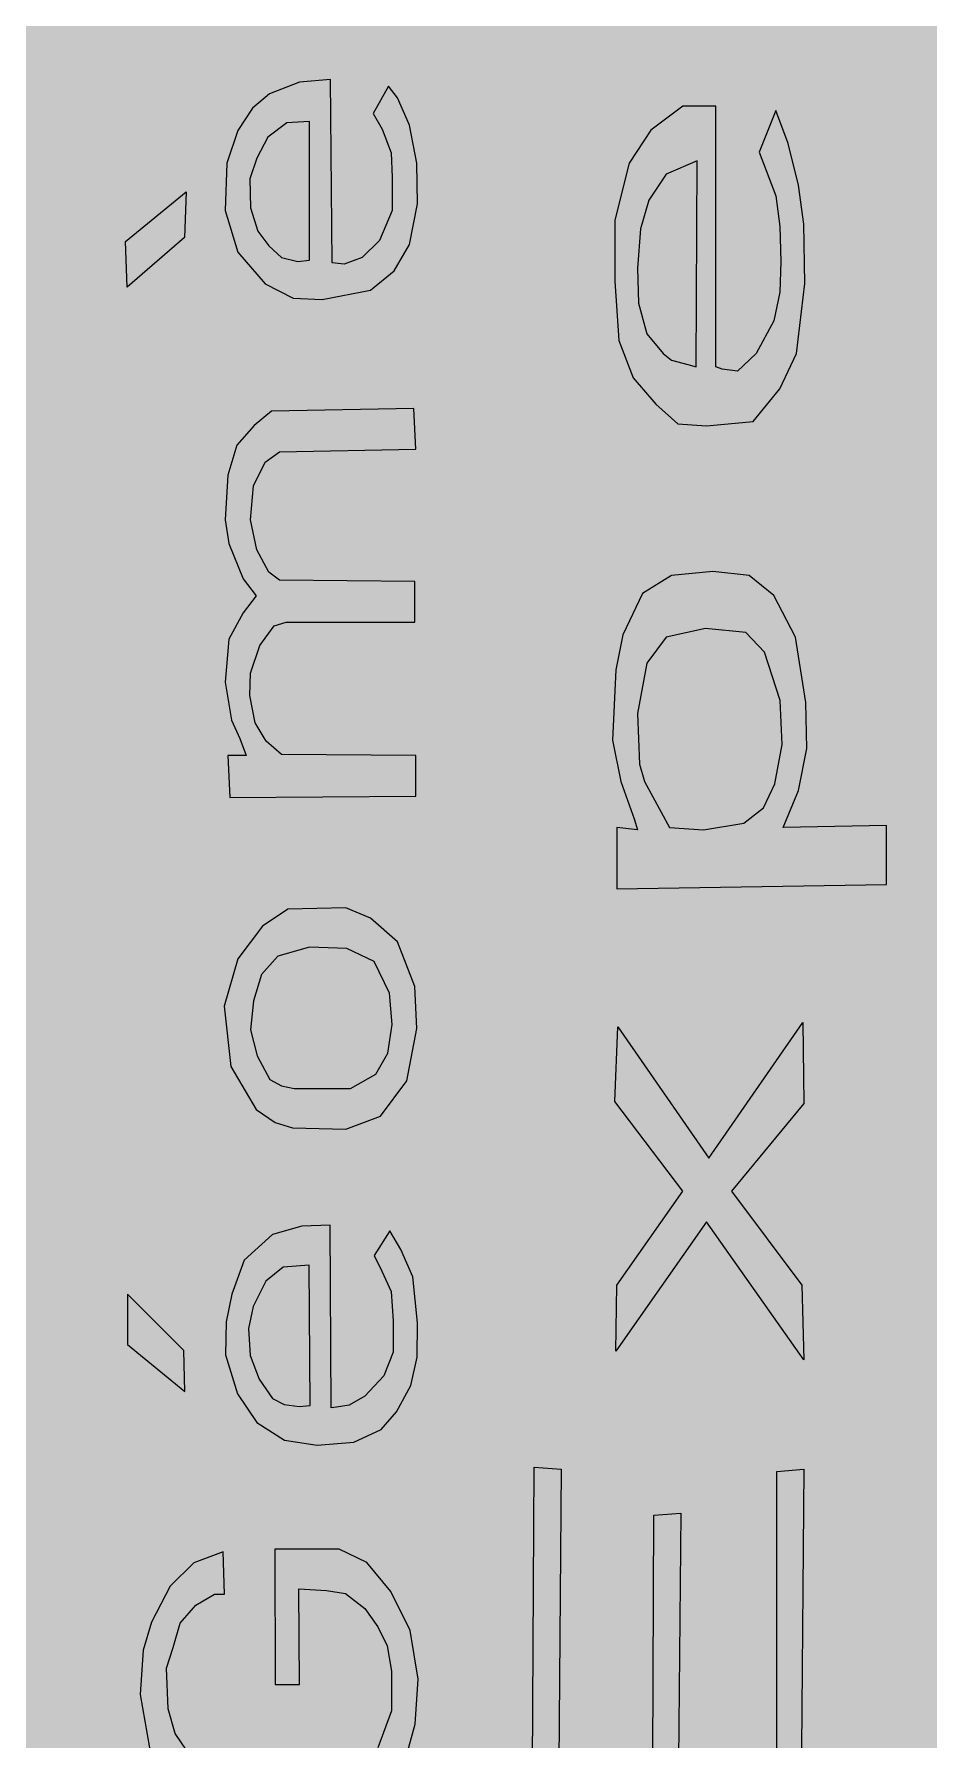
# Paper-space layout 'Layout1' of a CAD drawing. Extents: x -43 to 2298, y -18 to 768.
# Drawn here: x 154.41 to 160.98, y 253.99 to 266.5 of the extents above; entities that cross this region are included whole.
import ezdxf

# ---------------------------------------------------------------- set-up
doc = ezdxf.new("R2010")
doc.units = 0
doc.header["$LTSCALE"] = 2
doc.layers.add('CARTOUCHE', color=7, linetype='Continuous')
doc.layers.add('LOGO', color=7, linetype='Continuous')

# ---------------------------------------------------------------- blocks, each defined once
blk = doc.blocks.new('A$C581E6685')
at = {"layer": 'LOGO'}
h = blk.add_hatch(color=142, dxfattribs=at)
edge = h.paths.add_edge_path(flags=16)
edge.add_spline(control_points=[(-14.26, 27.673), (-14.26, 27.673), (-14.26, 29.37), (-14.26, 29.37), (-14.26, 29.37), (-14.538, 29.354), (-14.538, 29.354), (-14.538, 29.354), (-14.77, 29.178), (-14.77, 29.178), (-14.77, 29.178), (-14.904, 28.923), (-14.904, 28.923), (-14.904, 28.923), (-14.992, 28.667), (-14.992, 28.667), (-14.992, 28.667), (-14.981, 28.314), (-14.981, 28.314), (-14.981, 28.314), (-14.893, 28.026), (-14.893, 28.026), (-14.893, 28.026), (-14.76, 27.85), (-14.76, 27.85), (-14.76, 27.85), (-14.604, 27.706), (-14.604, 27.706), (-14.604, 27.706), (-14.405, 27.658), (-14.405, 27.658), (-14.405, 27.658), (-14.26, 27.673), (-14.26, 27.673)], knot_values=[0, 0, 0, 0, 1, 1, 1, 2, 2, 2, 3, 3, 3, 4, 4, 4, 5, 5, 5, 6, 6, 6, 7, 7, 7, 8, 8, 8, 9, 9, 9, 10, 10, 10, 11, 11, 11, 11], degree=3, periodic=0)
edge = h.paths.add_edge_path(flags=16)
edge.add_spline(control_points=[(-13.983, 27.642), (-13.983, 27.642), (-14.005, 29.884), (-14.005, 29.884), (-14.005, 29.884), (-14.382, 29.851), (-14.382, 29.851), (-14.382, 29.851), (-14.749, 29.707), (-14.749, 29.707), (-14.749, 29.707), (-14.96, 29.531), (-14.96, 29.531), (-14.96, 29.531), (-15.137, 29.26), (-15.137, 29.26), (-15.137, 29.26), (-15.269, 28.859), (-15.269, 28.859), (-15.269, 28.859), (-15.292, 28.282), (-15.292, 28.282), (-15.292, 28.282), (-15.137, 27.771), (-15.137, 27.771), (-15.137, 27.771), (-14.804, 27.387), (-14.804, 27.387), (-14.804, 27.387), (-14.46, 27.209), (-14.46, 27.209), (-14.46, 27.209), (-14.105, 27.194), (-14.105, 27.194), (-14.105, 27.194), (-13.516, 27.307), (-13.516, 27.307), (-13.516, 27.307), (-13.228, 27.546), (-13.228, 27.546), (-13.228, 27.546), (-13.04, 27.866), (-13.04, 27.866), (-13.04, 27.866), (-12.94, 28.363), (-12.94, 28.363), (-12.94, 28.363), (-12.951, 28.859), (-12.951, 28.859), (-12.951, 28.859), (-13.04, 29.323), (-13.04, 29.323), (-13.04, 29.323), (-13.184, 29.658), (-13.184, 29.658), (-13.184, 29.658), (-13.294, 29.803), (-13.294, 29.803), (-13.294, 29.803), (-13.484, 29.467), (-13.484, 29.467), (-13.484, 29.467), (-13.373, 29.276), (-13.373, 29.276), (-13.373, 29.276), (-13.262, 28.987), (-13.262, 28.987), (-13.262, 28.987), (-13.25, 28.683), (-13.25, 28.683), (-13.25, 28.683), (-13.25, 28.282), (-13.25, 28.282), (-13.25, 28.282), (-13.405, 27.915), (-13.405, 27.915), (-13.405, 27.915), (-13.617, 27.706), (-13.617, 27.706), (-13.617, 27.706), (-13.838, 27.626), (-13.838, 27.626), (-13.838, 27.626), (-13.983, 27.642), (-13.983, 27.642)], knot_values=[0, 0, 0, 0, 1, 1, 1, 2, 2, 2, 3, 3, 3, 4, 4, 4, 5, 5, 5, 6, 6, 6, 7, 7, 7, 8, 8, 8, 9, 9, 9, 10, 10, 10, 11, 11, 11, 12, 12, 12, 13, 13, 13, 14, 14, 14, 15, 15, 15, 16, 16, 16, 17, 17, 17, 18, 18, 18, 19, 19, 19, 20, 20, 20, 21, 21, 21, 22, 22, 22, 23, 23, 23, 24, 24, 24, 25, 25, 25, 26, 26, 26, 27, 27, 27, 28, 28, 28, 28], degree=3, periodic=0)
h = blk.add_hatch(color=142, dxfattribs=at)
edge = h.paths.add_edge_path(flags=16)
edge.add_spline(control_points=[(-9.533, 26.372), (-9.533, 26.372), (-9.52, 28.888), (-9.52, 28.888), (-9.52, 28.888), (-9.9, 28.726), (-9.9, 28.726), (-9.9, 28.726), (-10.114, 28.406), (-10.114, 28.406), (-10.114, 28.406), (-10.215, 28.058), (-10.215, 28.058), (-10.215, 28.058), (-10.253, 27.577), (-10.253, 27.577), (-10.253, 27.577), (-10.24, 27.148), (-10.24, 27.148), (-10.24, 27.148), (-10.139, 26.773), (-10.139, 26.773), (-10.139, 26.773), (-9.937, 26.533), (-9.937, 26.533), (-9.937, 26.533), (-9.836, 26.452), (-9.836, 26.452), (-9.836, 26.452), (-9.634, 26.399), (-9.634, 26.399), (-9.634, 26.399), (-9.533, 26.372), (-9.533, 26.372)], knot_values=[0, 0, 0, 0, 1, 1, 1, 2, 2, 2, 3, 3, 3, 4, 4, 4, 5, 5, 5, 6, 6, 6, 7, 7, 7, 8, 8, 8, 9, 9, 9, 10, 10, 10, 11, 11, 11, 11], degree=3, periodic=0)
edge = h.paths.add_edge_path(flags=16)
edge.add_spline(control_points=[(-9.293, 26.372), (-9.293, 26.372), (-9.293, 29.556), (-9.293, 29.556), (-9.293, 29.556), (-9.697, 29.556), (-9.697, 29.556), (-9.697, 29.556), (-10.089, 29.261), (-10.089, 29.261), (-10.089, 29.261), (-10.354, 28.86), (-10.354, 28.86), (-10.354, 28.86), (-10.53, 28.164), (-10.53, 28.164), (-10.53, 28.164), (-10.53, 27.416), (-10.53, 27.416), (-10.53, 27.416), (-10.481, 26.694), (-10.481, 26.694), (-10.481, 26.694), (-10.303, 26.238), (-10.303, 26.238), (-10.303, 26.238), (-10.026, 25.916), (-10.026, 25.916), (-10.026, 25.916), (-9.76, 25.676), (-9.76, 25.676), (-9.76, 25.676), (-9.407, 25.648), (-9.407, 25.648), (-9.407, 25.648), (-8.838, 25.704), (-8.838, 25.704), (-8.838, 25.704), (-8.51, 26.104), (-8.51, 26.104), (-8.51, 26.104), (-8.307, 26.533), (-8.307, 26.533), (-8.307, 26.533), (-8.206, 27.39), (-8.206, 27.39), (-8.206, 27.39), (-8.219, 28.111), (-8.219, 28.111), (-8.219, 28.111), (-8.282, 28.593), (-8.282, 28.593), (-8.282, 28.593), (-8.409, 29.102), (-8.409, 29.102), (-8.409, 29.102), (-8.561, 29.505), (-8.561, 29.505), (-8.561, 29.505), (-8.762, 28.993), (-8.762, 28.993), (-8.762, 28.993), (-8.561, 28.459), (-8.561, 28.459), (-8.561, 28.459), (-8.51, 28.086), (-8.51, 28.086), (-8.51, 28.086), (-8.498, 27.657), (-8.498, 27.657), (-8.498, 27.657), (-8.51, 27.282), (-8.51, 27.282), (-8.51, 27.282), (-8.586, 26.934), (-8.586, 26.934), (-8.586, 26.934), (-8.8, 26.533), (-8.8, 26.533), (-8.8, 26.533), (-9.027, 26.317), (-9.027, 26.317), (-9.027, 26.317), (-9.217, 26.344), (-9.217, 26.344), (-9.217, 26.344), (-9.293, 26.372), (-9.293, 26.372)], knot_values=[0, 0, 0, 0, 1, 1, 1, 2, 2, 2, 3, 3, 3, 4, 4, 4, 5, 5, 5, 6, 6, 6, 7, 7, 7, 8, 8, 8, 9, 9, 9, 10, 10, 10, 11, 11, 11, 12, 12, 12, 13, 13, 13, 14, 14, 14, 15, 15, 15, 16, 16, 16, 17, 17, 17, 18, 18, 18, 19, 19, 19, 20, 20, 20, 21, 21, 21, 22, 22, 22, 23, 23, 23, 24, 24, 24, 25, 25, 25, 26, 26, 26, 27, 27, 27, 28, 28, 28, 29, 29, 29, 29], degree=3, periodic=0)
for points in [[(-16.49, 27.343), (-16.512, 27.903), (-15.768, 28.511), (-15.791, 27.951)], [(-15.237, 21.107), (-12.962, 21.123), (-12.962, 21.62), (-14.604, 21.635), (-14.793, 21.795), (-14.926, 22.019), (-14.992, 22.356), (-14.981, 22.628), (-14.87, 22.964), (-14.693, 23.204), (-14.548, 23.252), (-12.973, 23.252), (-12.973, 23.747), (-14.626, 23.765), (-14.76, 23.86), (-14.904, 24.133), (-14.981, 24.5), (-14.948, 24.917), (-14.804, 25.205), (-14.626, 25.332), (-12.962, 25.365), (-12.984, 25.861), (-14.726, 25.83), (-14.937, 25.654), (-15.148, 25.412), (-15.259, 25.045), (-15.292, 24.5), (-15.248, 24.211), (-15.071, 23.781), (-14.915, 23.572), (-15.071, 23.364), (-15.248, 23.044), (-15.292, 22.516), (-15.214, 22.052), (-15.114, 21.827), (-15.037, 21.62), (-15.259, 21.62)], [(-10.504, 15.146), (-9.696, 16.295), (-10.529, 17.394), (-10.492, 18.304), (-9.381, 16.699), (-8.231, 18.357), (-8.218, 17.369), (-9.102, 16.295), (-8.244, 15.146), (-8.218, 14.236), (-9.406, 15.922), (-10.517, 14.342)], [(-15.786, 13.847), (-15.796, 14.351), (-16.486, 15.037), (-16.486, 14.421)], [(-11.54, 8.534), (-11.515, 12.923), (-11.186, 12.897), (-11.212, 9.311), (-10.063, 9.366), (-10.05, 12.335), (-9.721, 12.36), (-9.746, 9.338), (-8.547, 9.366), (-8.547, 12.872), (-8.218, 12.897), (-8.256, 8.508)], [(-14.68, 10.267), (-14.381, 10.267), (-14.39, 11.436), (-14.053, 11.414), (-13.823, 11.381), (-13.586, 11.193), (-13.425, 10.973), (-13.311, 10.741), (-13.256, 10.432), (-13.256, 9.946), (-13.425, 9.494), (-13.67, 9.207), (-13.938, 9.119), (-14.726, 9.097), (-15.338, 9.119), (-15.636, 9.273), (-15.904, 9.67), (-15.988, 9.968), (-16.011, 10.465), (-15.927, 10.719), (-15.843, 11.017), (-15.651, 11.238), (-15.422, 11.37), (-15.3, 11.37), (-15.315, 11.888), (-15.674, 11.756), (-15.966, 11.469), (-16.195, 11.027), (-16.294, 10.686), (-16.332, 10.145), (-16.218, 9.494), (-15.949, 8.975), (-15.689, 8.699), (-15.101, 8.589), (-13.846, 8.589), (-13.548, 8.755), (-13.341, 8.986), (-13.078, 9.384), (-12.971, 9.781), (-12.932, 10.333), (-13.032, 10.929), (-13.269, 11.403), (-13.56, 11.757), (-13.897, 11.922), (-14.685, 11.922)]]:
    blk.add_hatch(color=142, dxfattribs=at).paths.add_polyline_path(points)
h = blk.add_hatch(color=142, dxfattribs=at)
edge = h.paths.add_edge_path(flags=16)
edge.add_spline(control_points=[(-10.504, 20.739), (-10.504, 20.739), (-10.504, 19.991), (-10.504, 19.991), (-10.504, 19.991), (-7.208, 20.043), (-7.208, 20.043), (-7.208, 20.043), (-7.208, 20.767), (-7.208, 20.767), (-7.208, 20.767), (-8.472, 20.739), (-8.472, 20.739), (-8.472, 20.739), (-8.281, 21.193), (-8.281, 21.193), (-8.281, 21.193), (-8.18, 21.705), (-8.18, 21.705), (-8.18, 21.705), (-8.193, 22.267), (-8.193, 22.267), (-8.193, 22.267), (-8.319, 23.068), (-8.319, 23.068), (-8.319, 23.068), (-8.585, 23.575), (-8.585, 23.575), (-8.585, 23.575), (-8.888, 23.819), (-8.888, 23.819), (-8.888, 23.819), (-9.33, 23.87), (-9.33, 23.87), (-9.33, 23.87), (-9.836, 23.819), (-9.836, 23.819), (-9.836, 23.819), (-10.189, 23.602), (-10.189, 23.602), (-10.189, 23.602), (-10.429, 23.096), (-10.429, 23.096), (-10.429, 23.096), (-10.517, 22.667), (-10.517, 22.667), (-10.517, 22.667), (-10.555, 21.81), (-10.555, 21.81), (-10.555, 21.81), (-10.454, 21.301), (-10.454, 21.301), (-10.454, 21.301), (-10.29, 20.848), (-10.29, 20.848), (-10.29, 20.848), (-10.252, 20.714), (-10.252, 20.714), (-10.252, 20.714), (-10.504, 20.739), (-10.504, 20.739)], knot_values=[0, 0, 0, 0, 1, 1, 1, 2, 2, 2, 3, 3, 3, 4, 4, 4, 5, 5, 5, 6, 6, 6, 7, 7, 7, 8, 8, 8, 9, 9, 9, 10, 10, 10, 11, 11, 11, 12, 12, 12, 13, 13, 13, 14, 14, 14, 15, 15, 15, 16, 16, 16, 17, 17, 17, 18, 18, 18, 19, 19, 19, 20, 20, 20, 20], degree=3, periodic=0)
edge = h.paths.add_edge_path(flags=16)
edge.add_spline(control_points=[(-10.164, 21.301), (-10.164, 21.301), (-9.86, 20.739), (-9.86, 20.739), (-9.86, 20.739), (-9.444, 20.714), (-9.444, 20.714), (-9.444, 20.714), (-8.951, 20.792), (-8.951, 20.792), (-8.951, 20.792), (-8.711, 20.981), (-8.711, 20.981), (-8.711, 20.981), (-8.572, 21.276), (-8.572, 21.276), (-8.572, 21.276), (-8.484, 21.756), (-8.484, 21.756), (-8.484, 21.756), (-8.509, 22.292), (-8.509, 22.292), (-8.509, 22.292), (-8.699, 22.88), (-8.699, 22.88), (-8.699, 22.88), (-8.926, 23.121), (-8.926, 23.121), (-8.926, 23.121), (-9.419, 23.174), (-9.419, 23.174), (-9.419, 23.174), (-9.899, 23.068), (-9.899, 23.068), (-9.899, 23.068), (-10.138, 22.745), (-10.138, 22.745), (-10.138, 22.745), (-10.252, 22.133), (-10.252, 22.133), (-10.252, 22.133), (-10.227, 21.516), (-10.227, 21.516), (-10.227, 21.516), (-10.164, 21.301), (-10.164, 21.301)], knot_values=[0, 0, 0, 0, 1, 1, 1, 2, 2, 2, 3, 3, 3, 4, 4, 4, 5, 5, 5, 6, 6, 6, 7, 7, 7, 8, 8, 8, 9, 9, 9, 10, 10, 10, 11, 11, 11, 12, 12, 12, 13, 13, 13, 14, 14, 14, 15, 15, 15, 15], degree=3, periodic=0)
h = blk.add_hatch(color=142, dxfattribs=at)
edge = h.paths.add_edge_path(flags=16)
edge.add_spline(control_points=[(-14.449, 17.549), (-14.449, 17.549), (-13.761, 17.549), (-13.761, 17.549), (-13.761, 17.549), (-13.45, 17.726), (-13.45, 17.726), (-13.45, 17.726), (-13.305, 17.981), (-13.305, 17.981), (-13.305, 17.981), (-13.25, 18.334), (-13.25, 18.334), (-13.25, 18.334), (-13.284, 18.718), (-13.284, 18.718), (-13.284, 18.718), (-13.472, 19.102), (-13.472, 19.102), (-13.472, 19.102), (-13.805, 19.262), (-13.805, 19.262), (-13.805, 19.262), (-14.26, 19.278), (-14.26, 19.278), (-14.26, 19.278), (-14.649, 19.166), (-14.649, 19.166), (-14.649, 19.166), (-14.848, 18.942), (-14.848, 18.942), (-14.848, 18.942), (-14.948, 18.621), (-14.948, 18.621), (-14.948, 18.621), (-14.981, 18.27), (-14.981, 18.27), (-14.981, 18.27), (-14.903, 17.95), (-14.903, 17.95), (-14.903, 17.95), (-14.748, 17.661), (-14.748, 17.661), (-14.748, 17.661), (-14.604, 17.581), (-14.604, 17.581), (-14.604, 17.581), (-14.449, 17.549), (-14.449, 17.549)], knot_values=[0, 0, 0, 0, 1, 1, 1, 2, 2, 2, 3, 3, 3, 4, 4, 4, 5, 5, 5, 6, 6, 6, 7, 7, 7, 8, 8, 8, 9, 9, 9, 10, 10, 10, 11, 11, 11, 12, 12, 12, 13, 13, 13, 14, 14, 14, 15, 15, 15, 16, 16, 16, 16], degree=3, periodic=0)
edge = h.paths.add_edge_path(flags=16)
edge.add_spline(control_points=[(-14.471, 17.069), (-14.471, 17.069), (-13.816, 17.053), (-13.816, 17.053), (-13.816, 17.053), (-13.395, 17.213), (-13.395, 17.213), (-13.395, 17.213), (-13.073, 17.646), (-13.073, 17.646), (-13.073, 17.646), (-12.951, 18.286), (-12.951, 18.286), (-12.951, 18.286), (-12.973, 18.798), (-12.973, 18.798), (-12.973, 18.798), (-13.184, 19.342), (-13.184, 19.342), (-13.184, 19.342), (-13.516, 19.63), (-13.516, 19.63), (-13.516, 19.63), (-13.816, 19.758), (-13.816, 19.758), (-13.816, 19.758), (-14.527, 19.742), (-14.527, 19.742), (-14.527, 19.742), (-14.837, 19.534), (-14.837, 19.534), (-14.837, 19.534), (-15.137, 19.134), (-15.137, 19.134), (-15.137, 19.134), (-15.303, 18.558), (-15.303, 18.558), (-15.303, 18.558), (-15.225, 17.821), (-15.225, 17.821), (-15.225, 17.821), (-14.915, 17.294), (-14.915, 17.294), (-14.915, 17.294), (-14.681, 17.133), (-14.681, 17.133), (-14.681, 17.133), (-14.471, 17.069), (-14.471, 17.069)], knot_values=[0, 0, 0, 0, 1, 1, 1, 2, 2, 2, 3, 3, 3, 4, 4, 4, 5, 5, 5, 6, 6, 6, 7, 7, 7, 8, 8, 8, 9, 9, 9, 10, 10, 10, 11, 11, 11, 12, 12, 12, 13, 13, 13, 14, 14, 14, 15, 15, 15, 16, 16, 16, 16], degree=3, periodic=0)
h = blk.add_hatch(color=142, dxfattribs=at)
edge = h.paths.add_edge_path(flags=16)
edge.add_spline(control_points=[(-14.255, 13.676), (-14.255, 13.676), (-14.265, 15.394), (-14.265, 15.394), (-14.265, 15.394), (-14.584, 15.368), (-14.584, 15.368), (-14.584, 15.368), (-14.794, 15.196), (-14.794, 15.196), (-14.794, 15.196), (-14.949, 14.887), (-14.949, 14.887), (-14.949, 14.887), (-15.009, 14.617), (-15.009, 14.617), (-15.009, 14.617), (-14.986, 14.288), (-14.986, 14.288), (-14.986, 14.288), (-14.876, 13.998), (-14.876, 13.998), (-14.876, 13.998), (-14.712, 13.761), (-14.712, 13.761), (-14.712, 13.761), (-14.57, 13.688), (-14.57, 13.688), (-14.57, 13.688), (-14.387, 13.663), (-14.387, 13.663), (-14.387, 13.663), (-14.255, 13.676), (-14.255, 13.676)], knot_values=[0, 0, 0, 0, 1, 1, 1, 2, 2, 2, 3, 3, 3, 4, 4, 4, 5, 5, 5, 6, 6, 6, 7, 7, 7, 8, 8, 8, 9, 9, 9, 10, 10, 10, 11, 11, 11, 11], degree=3, periodic=0)
edge = h.paths.add_edge_path(flags=16)
edge.add_spline(control_points=[(-13.996, 13.647), (-13.996, 13.647), (-14.008, 15.881), (-14.008, 15.881), (-14.008, 15.881), (-14.357, 15.868), (-14.357, 15.868), (-14.357, 15.868), (-14.714, 15.768), (-14.714, 15.768), (-14.714, 15.768), (-15.062, 15.453), (-15.062, 15.453), (-15.062, 15.453), (-15.211, 15.038), (-15.211, 15.038), (-15.211, 15.038), (-15.281, 14.7), (-15.281, 14.7), (-15.281, 14.7), (-15.289, 14.297), (-15.289, 14.297), (-15.289, 14.297), (-15.14, 13.82), (-15.14, 13.82), (-15.14, 13.82), (-14.905, 13.468), (-14.905, 13.468), (-14.905, 13.468), (-14.566, 13.251), (-14.566, 13.251), (-14.566, 13.251), (-14.168, 13.191), (-14.168, 13.191), (-14.168, 13.191), (-13.719, 13.227), (-13.719, 13.227), (-13.719, 13.227), (-13.387, 13.383), (-13.387, 13.383), (-13.387, 13.383), (-13.197, 13.598), (-13.197, 13.598), (-13.197, 13.598), (-13.023, 13.921), (-13.023, 13.921), (-13.023, 13.921), (-12.948, 14.267), (-12.948, 14.267), (-12.948, 14.267), (-12.94, 14.687), (-12.94, 14.687), (-12.94, 14.687), (-12.998, 15.249), (-12.998, 15.249), (-12.998, 15.249), (-13.146, 15.583), (-13.146, 15.583), (-13.146, 15.583), (-13.279, 15.811), (-13.279, 15.811), (-13.279, 15.811), (-13.47, 15.511), (-13.47, 15.511), (-13.47, 15.511), (-13.378, 15.32), (-13.378, 15.32), (-13.378, 15.32), (-13.263, 15.069), (-13.263, 15.069), (-13.263, 15.069), (-13.238, 14.711), (-13.238, 14.711), (-13.238, 14.711), (-13.238, 14.327), (-13.238, 14.327), (-13.238, 14.327), (-13.354, 14.04), (-13.354, 14.04), (-13.354, 14.04), (-13.586, 13.789), (-13.586, 13.789), (-13.586, 13.789), (-13.776, 13.682), (-13.776, 13.682), (-13.776, 13.682), (-13.931, 13.656), (-13.931, 13.656), (-13.931, 13.656), (-13.996, 13.647), (-13.996, 13.647)], knot_values=[0, 0, 0, 0, 1, 1, 1, 2, 2, 2, 3, 3, 3, 4, 4, 4, 5, 5, 5, 6, 6, 6, 7, 7, 7, 8, 8, 8, 9, 9, 9, 10, 10, 10, 11, 11, 11, 12, 12, 12, 13, 13, 13, 14, 14, 14, 15, 15, 15, 16, 16, 16, 17, 17, 17, 18, 18, 18, 19, 19, 19, 20, 20, 20, 21, 21, 21, 22, 22, 22, 23, 23, 23, 24, 24, 24, 25, 25, 25, 26, 26, 26, 27, 27, 27, 28, 28, 28, 29, 29, 29, 30, 30, 30, 30], degree=3, periodic=0)
at = {"layer": 'LOGO', "color": 142}
for points in [[(-13.983, 27.642), (-14.005, 29.884), (-14.382, 29.851), (-14.749, 29.707), (-14.96, 29.531), (-15.137, 29.26), (-15.271, 28.859), (-15.292, 28.282), (-15.137, 27.771), (-14.804, 27.387), (-14.46, 27.211), (-14.105, 27.194), (-13.516, 27.307), (-13.228, 27.546), (-13.04, 27.868), (-12.94, 28.363), (-12.951, 28.859), (-13.04, 29.323), (-13.184, 29.658), (-13.294, 29.803), (-13.484, 29.467), (-13.373, 29.276), (-13.262, 28.987), (-13.25, 28.683), (-13.25, 28.282), (-13.405, 27.915), (-13.616, 27.706), (-13.838, 27.626)], [(-9.293, 26.372), (-9.293, 29.556), (-9.697, 29.556), (-10.089, 29.263), (-10.354, 28.86), (-10.53, 28.164), (-10.53, 27.416), (-10.48, 26.694), (-10.303, 26.238), (-10.026, 25.916), (-9.76, 25.676), (-9.407, 25.648), (-8.838, 25.704), (-8.51, 26.104), (-8.307, 26.533), (-8.207, 27.39), (-8.219, 28.113), (-8.282, 28.593), (-8.409, 29.102), (-8.561, 29.505), (-8.762, 28.996), (-8.561, 28.459), (-8.51, 28.086), (-8.498, 27.657), (-8.51, 27.282), (-8.586, 26.934), (-8.8, 26.533), (-9.027, 26.319), (-9.217, 26.344)], [(-14.26, 27.675), (-14.26, 29.371), (-14.538, 29.354), (-14.77, 29.178), (-14.904, 28.923), (-14.992, 28.667), (-14.981, 28.315), (-14.893, 28.028), (-14.76, 27.85), (-14.604, 27.706), (-14.405, 27.658)], [(-9.533, 26.372), (-9.52, 28.888), (-9.9, 28.726), (-10.114, 28.406), (-10.215, 28.058), (-10.253, 27.577), (-10.24, 27.148), (-10.139, 26.773), (-9.937, 26.533), (-9.837, 26.452), (-9.634, 26.399)], [(-16.49, 27.343), (-16.512, 27.903), (-15.768, 28.511), (-15.791, 27.951)], [(-15.237, 21.108), (-12.962, 21.124), (-12.962, 21.62), (-14.604, 21.635), (-14.793, 21.796), (-14.926, 22.019), (-14.992, 22.356), (-14.981, 22.628), (-14.87, 22.964), (-14.693, 23.204), (-14.548, 23.252), (-12.973, 23.252), (-12.973, 23.748), (-14.627, 23.765), (-14.76, 23.86), (-14.904, 24.133), (-14.981, 24.5), (-14.948, 24.917), (-14.804, 25.205), (-14.627, 25.334), (-12.962, 25.365), (-12.984, 25.861), (-14.726, 25.83), (-14.937, 25.654), (-15.148, 25.412), (-15.259, 25.045), (-15.292, 24.5), (-15.248, 24.213), (-15.071, 23.781), (-14.915, 23.572), (-15.071, 23.364), (-15.248, 23.044), (-15.292, 22.516), (-15.214, 22.051), (-15.114, 21.828), (-15.037, 21.62), (-15.259, 21.62)], [(-10.504, 20.741), (-10.504, 19.991), (-7.208, 20.045), (-7.208, 20.767), (-8.472, 20.741), (-8.281, 21.195), (-8.181, 21.705), (-8.193, 22.267), (-8.319, 23.068), (-8.585, 23.577), (-8.888, 23.819), (-9.33, 23.87), (-9.836, 23.819), (-10.189, 23.602), (-10.429, 23.096), (-10.517, 22.667), (-10.555, 21.81), (-10.454, 21.304), (-10.29, 20.848), (-10.252, 20.714)], [(-10.164, 21.304), (-9.86, 20.741), (-9.444, 20.714), (-8.951, 20.792), (-8.711, 20.981), (-8.573, 21.276), (-8.484, 21.757), (-8.509, 22.292), (-8.699, 22.882), (-8.926, 23.124), (-9.419, 23.174), (-9.899, 23.068), (-10.138, 22.748), (-10.252, 22.133), (-10.227, 21.516)], [(-14.471, 17.069), (-13.816, 17.054), (-13.395, 17.214), (-13.073, 17.646), (-12.951, 18.286), (-12.973, 18.798), (-13.184, 19.342), (-13.516, 19.631), (-13.816, 19.759), (-14.527, 19.743), (-14.837, 19.534), (-15.137, 19.134), (-15.303, 18.558), (-15.225, 17.822), (-14.915, 17.294), (-14.681, 17.134)], [(-14.449, 17.55), (-13.761, 17.55), (-13.45, 17.726), (-13.305, 17.982), (-13.25, 18.334), (-13.284, 18.718), (-13.472, 19.103), (-13.805, 19.262), (-14.26, 19.279), (-14.649, 19.167), (-14.848, 18.943), (-14.948, 18.622), (-14.981, 18.27), (-14.903, 17.95), (-14.748, 17.662), (-14.604, 17.582)], [(-10.504, 15.146), (-9.696, 16.295), (-10.529, 17.394), (-10.492, 18.304), (-9.381, 16.699), (-8.231, 18.359), (-8.218, 17.369), (-9.102, 16.295), (-8.244, 15.146), (-8.218, 14.236), (-9.406, 15.922), (-10.517, 14.342)], [(-13.996, 13.648), (-14.008, 15.881), (-14.357, 15.869), (-14.714, 15.768), (-15.062, 15.454), (-15.211, 15.039), (-15.281, 14.7), (-15.289, 14.297), (-15.141, 13.82), (-14.905, 13.468), (-14.566, 13.252), (-14.168, 13.192), (-13.719, 13.228), (-13.387, 13.383), (-13.197, 13.598), (-13.023, 13.921), (-12.947, 14.269), (-12.94, 14.687), (-12.998, 15.249), (-13.146, 15.583), (-13.279, 15.811), (-13.47, 15.512), (-13.379, 15.32), (-13.263, 15.069), (-13.238, 14.711), (-13.238, 14.328), (-13.354, 14.041), (-13.586, 13.789), (-13.776, 13.682), (-13.931, 13.657)], [(-14.255, 13.676), (-14.265, 15.394), (-14.584, 15.368), (-14.794, 15.196), (-14.949, 14.887), (-15.009, 14.617), (-14.986, 14.288), (-14.876, 13.999), (-14.712, 13.761), (-14.57, 13.689), (-14.387, 13.663)], [(-15.786, 13.848), (-15.796, 14.351), (-16.486, 15.038), (-16.486, 14.422)], [(-11.54, 8.536), (-11.515, 12.925), (-11.186, 12.897), (-11.212, 9.311), (-10.063, 9.366), (-10.05, 12.335), (-9.721, 12.363), (-9.748, 9.338), (-8.547, 9.366), (-8.547, 12.872), (-8.218, 12.897), (-8.256, 8.508)]]:
    blk.add_lwpolyline(points, close=True, dxfattribs=at)
for points in [[(-15.636, 9.274), (-15.904, 9.67), (-15.988, 9.968), (-16.011, 10.465), (-15.927, 10.719), (-15.843, 11.017), (-15.651, 11.238), (-15.422, 11.37), (-15.3, 11.37), (-15.315, 11.888), (-15.674, 11.756), (-15.966, 11.469), (-16.195, 11.029), (-16.294, 10.686), (-16.332, 10.146), (-16.218, 9.494)], [(-13.078, 9.385), (-12.971, 9.781), (-12.932, 10.333), (-13.032, 10.929), (-13.269, 11.403), (-13.56, 11.757), (-13.897, 11.922), (-14.685, 11.922), (-14.68, 10.267), (-14.382, 10.267), (-14.39, 11.436), (-14.053, 11.414), (-13.823, 11.381), (-13.586, 11.194), (-13.425, 10.973), (-13.311, 10.741), (-13.258, 10.432), (-13.258, 9.946), (-13.425, 9.494)]]:
    blk.add_lwpolyline(points, dxfattribs=at)

psp = doc.layouts.get("Layout1")

# ---------------------------------------------------------------- hatches: boundary and pattern name
at = {"layer": 'CARTOUCHE', "true_color": 0xffffff}
h = psp.add_hatch(color=7, dxfattribs=at)
h.dxf.hatch_style = 1
edge = h.paths.add_edge_path()
edge.add_spline(control_points=[(127.72, 272.475), (127.72, 261.584), (127.72, 250.693), (127.72, 246.853), (131.56, 246.853), (177.099, 246.853), (222.638, 246.853), (226.478, 246.853), (226.478, 250.693), (226.478, 261.584), (226.478, 272.475), (226.478, 276.315), (222.638, 276.315), (177.099, 276.315), (131.56, 276.315), (127.72, 276.315), (127.72, 272.475)], knot_values=[0, 0, 0, 1, 1, 2.570796, 2.570796, 3.570796, 3.570796, 5.141593, 5.141593, 6.141593, 6.141593, 7.712389, 7.712389, 8.712389, 8.712389, 10.283185, 10.283185, 10.283185], weights=[1, 1, 1, 0.707107, 1, 1, 1, 0.707107, 1, 1, 1, 0.707107, 1, 1, 1, 0.707107, 1], degree=2, periodic=0)

# ---------------------------------------------------------------- linework, layer by layer
at = {"layer": 'CARTOUCHE'}
psp.add_rational_spline([(127.72, 272.475), (127.72, 261.584), (127.72, 250.693), (127.72, 246.853), (131.56, 246.853), (177.099, 246.853), (222.638, 246.853), (226.478, 246.853), (226.478, 250.693), (226.478, 261.584), (226.478, 272.475), (226.478, 276.315), (222.638, 276.315), (177.099, 276.315), (131.56, 276.315), (127.72, 276.315), (127.72, 272.475)], [1, 1, 1, 0.707106781187, 1, 1, 1, 0.707106781187, 1, 1, 1, 0.707106781187, 1, 1, 1, 0.707106781187, 1], degree=2, knots=[0, 0, 0, 1, 1, 2.570796, 2.570796, 3.570796, 3.570796, 5.141593, 5.141593, 6.141593, 6.141593, 7.712389, 7.712389, 8.712389, 8.712389, 10.283185, 10.283185, 10.283185], dxfattribs=at)

# ---------------------------------------------------------------- block references
at = {"layer": 'CARTOUCHE', "xscale": 0.6, "yscale": 0.6, "zscale": 0.6}
psp.add_blockref('A$C581E6685', (164.99, 248.233), dxfattribs=at)

doc.saveas('drawing.dxf')
